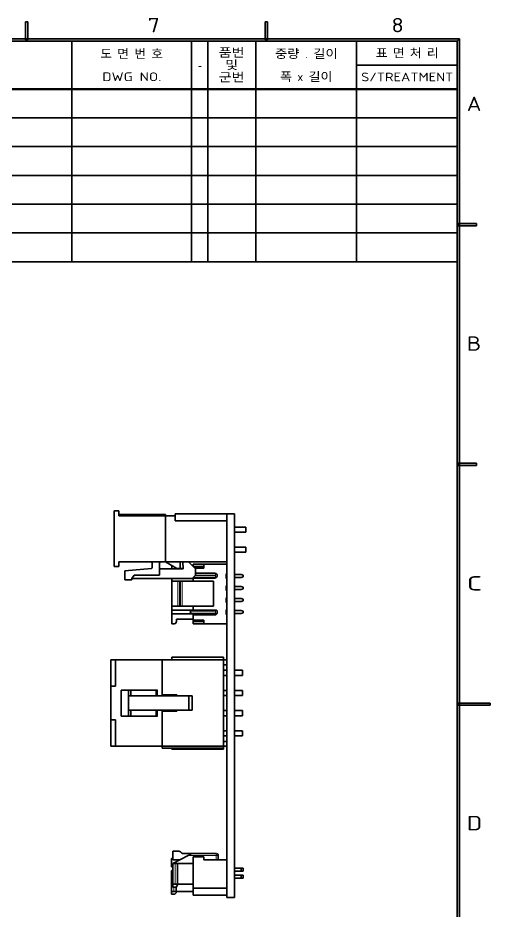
# Model space of a CAD drawing. Extents: x 23 to 417, y 3 to 294.
# Drawn here: x 318.2 to 416.6, y 105.3 to 291.6 of the extents above; entities that cross this region are included whole.
import ezdxf
from ezdxf.enums import TextEntityAlignment as Align

# ---------------------------------------------------------------- set-up
doc = ezdxf.new("R2010")
doc.units = 0
doc.linetypes.add('DASHDOT', pattern=[18.5, 12, -3, 0.5, -3])
doc.layers.get('0').update_dxf_attribs({"lineweight": 13})
doc.layers.add('3', color=7, linetype='Continuous', lineweight=13)
doc.layers.add('5', color=7, linetype='Continuous', lineweight=13)
doc.styles.get("Standard").update_dxf_attribs({"font": 'isocp.shx'})

# ---------------------------------------------------------------- blocks, each defined once
blk = doc.blocks.new('BLOCK7')
at = {"layer": '5', "color": 7, "lineweight": 13}
for s, p, p2 in [('품번', (360.04, 283.48), (365.44, 283.48)), ('및', (361.39, 280.89), (364.09, 280.89)), ('군번', (360.04, 278.31), (365.44, 278.31))]:
    blk.add_text(s, height=1.8, dxfattribs=at).set_placement(p, p2, align=Align.FIT)
blk = doc.blocks.new('BLOCK88')
at = {"color": 7, "linetype": 'DASHDOT', "lineweight": 13, "ltscale": 0.026}
for p, q in [((24.81, 67.49), (24.81, 66.45)), ((25.33, 66.97), (24.29, 66.97))]:
    blk.add_line(p, q, dxfattribs=at)
blk = doc.blocks.new('BLOCK89')
at = {"color": 7, "linetype": 'DASHDOT', "lineweight": 13, "ltscale": 0.026}
for p, q in [((24.81, 59.89), (24.81, 58.85)), ((25.33, 59.37), (24.29, 59.37))]:
    blk.add_line(p, q, dxfattribs=at)
blk = doc.blocks.new('BLOCK90')
at = {"color": 7, "lineweight": 35, "ltscale": 0.29}
blk.add_line((3.7, 80.45), (3.7, 68.85), dxfattribs=at)
blk.add_line((3.7, 80.45), (3.7, 68.85), dxfattribs=at)
at = {"color": 7, "lineweight": 35, "ltscale": 0.025}
for p, q in [((3.7, 80.45), (4.7, 80.45)), ((3.7, 80.45), (4.7, 80.45)), ((4.7, 80.45), (4.7, 79.45)), ((4.7, 80.45), (4.7, 79.45)), ((4.7, 68.85), (4.7, 69.85)), ((4.7, 68.85), (4.7, 69.85)), ((4.7, 68.85), (3.7, 68.85)), ((4.7, 68.85), (3.7, 68.85)), ((27.05, 67.35), (27.05, 66.35)), ((27.05, 66.35), (27.05, 67.35)), ((27.05, 64.85), (27.05, 63.85)), ((27.05, 63.85), (27.05, 64.85)), ((27.05, 62.35), (27.05, 61.35)), ((27.05, 61.35), (27.05, 62.35)), ((27.05, 59.85), (27.05, 58.85)), ((27.05, 58.85), (27.05, 59.85)), ((4, 49.38), (3, 49.38)), ((4, 49.38), (3, 49.38)), ((27.2, 48.38), (27.2, 49.38)), ((27.2, 48.38), (27.2, 49.38)), ((3, 43.88), (4, 43.88)), ((4, 43.88), (3, 43.88)), ((3, 36.88), (4, 36.88)), ((4, 36.88), (3, 36.88)), ((27.2, 32.38), (27.2, 31.38)), ((27.2, 31.38), (27.2, 32.38)), ((3, 31.38), (4, 31.38)), ((4, 31.38), (3, 31.38))]:
    blk.add_line(p, q, dxfattribs=at)
at = {"color": 7, "lineweight": 35, "ltscale": 0.2425}
for p, q in [((14.4, 79.7), (4.7, 79.7)), ((14.4, 79.7), (4.7, 79.7)), ((14.4, 79.7), (4.7, 79.7)), ((14.4, 79.7), (4.7, 79.7)), ((14.4, 79.7), (4.7, 79.7)), ((14.4, 79.7), (4.7, 79.7)), ((14.4, 79.7), (4.7, 79.7)), ((14.4, 79.7), (4.7, 79.7)), ((14.4, 79.7), (4.7, 79.7)), ((14.4, 79.7), (4.7, 79.7)), ((14.4, 79.7), (4.7, 79.7)), ((14.4, 79.7), (4.7, 79.7)), ((4.7, 79.45), (14.4, 79.45)), ((4.7, 79.45), (14.4, 79.45)), ((14.4, 69.85), (4.7, 69.85)), ((14.4, 69.85), (4.7, 69.85)), ((13.7, 49.38), (4, 49.38)), ((13.7, 49.38), (4, 49.38)), ((4, 31.38), (13.7, 31.38)), ((13.7, 31.38), (4, 31.38))]:
    blk.add_line(p, q, dxfattribs=at)
at = {"color": 7, "lineweight": 35, "ltscale": 0.00625}
for p, q in [((14.4, 79.7), (14.4, 79.45)), ((14.4, 79.45), (14.4, 79.7))]:
    blk.add_line(p, q, dxfattribs=at)
at = {"color": 7, "lineweight": 35, "ltscale": 0.24}
for p, q in [((14.4, 69.85), (14.4, 79.45)), ((14.4, 79.45), (14.4, 69.85)), ((14.4, 79.45), (14.4, 69.85)), ((14.4, 79.45), (14.4, 69.85))]:
    blk.add_line(p, q, dxfattribs=at)
at = {"color": 7, "lineweight": 35, "ltscale": 0.05}
for p, q in [((14.4, 79.45), (16.4, 79.45)), ((16.4, 79.45), (14.4, 79.45))]:
    blk.add_line(p, q, dxfattribs=at)
at = {"color": 7, "lineweight": 35, "ltscale": 0.0375}
for p, q in [((16.4, 79.85), (16.4, 78.35)), ((16.4, 79.85), (16.4, 78.35)), ((27.2, 79.85), (27.2, 78.35)), ((27.2, 79.85), (27.2, 78.35)), ((7.4, 66.05), (5.9, 66.05)), ((7.4, 66.05), (5.9, 66.05)), ((27.2, 64.85), (27.2, 66.35)), ((27.2, 66.35), (27.2, 64.85)), ((27.2, 62.35), (27.2, 63.85)), ((27.2, 63.85), (27.2, 62.35)), ((27.2, 59.85), (27.2, 61.35)), ((27.2, 61.35), (27.2, 59.85)), ((6.7, 43.08), (5.2, 43.08)), ((6.7, 43.08), (5.2, 43.08)), ((6.7, 37.68), (5.2, 37.68)), ((6.7, 37.68), (5.2, 37.68))]:
    blk.add_line(p, q, dxfattribs=at)
at = {"color": 7, "lineweight": 35, "ltscale": 0.27}
for p, q in [((27.2, 79.85), (16.4, 79.85)), ((16.4, 79.85), (27.2, 79.85)), ((16.4, 78.35), (27.2, 78.35)), ((16.4, 78.35), (27.2, 78.35)), ((15.7, 49.98), (26.5, 49.98)), ((15.7, 49.98), (26.5, 49.98)), ((26.5, 30.78), (15.7, 30.78)), ((15.7, 30.78), (26.5, 30.78))]:
    blk.add_line(p, q, dxfattribs=at)
at = {"color": 7, "lineweight": 35, "ltscale": 0.04}
for p, q in [((28.8, 79.85), (27.2, 79.85)), ((28.8, -0.15), (27.2, -0.15))]:
    blk.add_line(p, q, dxfattribs=at)
at = {"color": 7, "lineweight": 35}
for p, q in [((27.2, -0.15), (27.2, 79.85)), ((28.8, -0.15), (28.8, 79.85))]:
    blk.add_line(p, q, dxfattribs=at)
at = {"color": 7, "lineweight": 35, "ltscale": 0.06}
for p, q in [((28.8, 77.09), (31.2, 77.09)), ((28.8, 77.09), (31.2, 77.09)), ((31.2, 76.02), (28.8, 76.02)), ((31.2, 76.02), (28.8, 76.02)), ((28.8, 72.89), (31.2, 72.89)), ((28.8, 72.89), (31.2, 72.89)), ((28.8, 71.82), (31.2, 71.82)), ((31.2, 71.82), (28.8, 71.82))]:
    blk.add_line(p, q, dxfattribs=at)
at = {"color": 7, "lineweight": 35, "ltscale": 0.02675}
for p, q in [((31.2, 77.09), (31.2, 76.02)), ((31.2, 77.09), (31.2, 76.02)), ((31.2, 72.89), (31.2, 71.82)), ((31.2, 72.89), (31.2, 71.82)), ((30.5, 47.22), (30.5, 46.15)), ((30.5, 47.22), (30.5, 46.15)), ((30.5, 43.02), (30.5, 41.95)), ((30.5, 43.02), (30.5, 41.95)), ((30.5, 38.82), (30.5, 37.75)), ((30.5, 38.82), (30.5, 37.75)), ((30.5, 34.62), (30.5, 33.55)), ((30.5, 34.62), (30.5, 33.55))]:
    blk.add_line(p, q, dxfattribs=at)
at = {"color": 7, "lineweight": 35, "ltscale": 0.0225}
blk.add_line((11.65, 68.65), (11.65, 69.55), dxfattribs=at)
blk.add_line((11.65, 68.65), (11.65, 69.55), dxfattribs=at)
at = {"color": 7, "lineweight": 35, "ltscale": 0.0625}
blk.add_line((13.15, 69.55), (13.15, 67.05), dxfattribs=at)
blk.add_line((13.15, 69.55), (13.15, 67.05), dxfattribs=at)
at = {"color": 7, "lineweight": 35, "ltscale": 0.32}
for p, q in [((27.2, 69.85), (14.4, 69.85)), ((14.4, 69.85), (27.2, 69.85)), ((26.5, 49.38), (13.7, 49.38)), ((13.7, 49.38), (26.5, 49.38)), ((26.5, 31.38), (13.7, 31.38)), ((13.7, 31.38), (26.5, 31.38)), ((13.7, 30.98), (26.5, 30.98)), ((13.7, 30.98), (26.5, 30.98))]:
    blk.add_line(p, q, dxfattribs=at)
at = {"color": 7, "lineweight": 35, "ltscale": 0.068385}
blk.add_line((14.4, 69.85), (16.75, 68.45), dxfattribs=at)
blk.add_line((14.4, 69.85), (16.75, 68.45), dxfattribs=at)
at = {"color": 7, "lineweight": 35, "ltscale": 0.017963}
for p, q in [((15.71, 69.07), (15.71, 68.35)), ((15.71, 68.35), (15.71, 69.07))]:
    blk.add_line(p, q, dxfattribs=at)
at = {"color": 7, "lineweight": 35, "ltscale": 0.035}
for p, q in [((17.45, 68.45), (17.45, 69.85)), ((17.45, 68.45), (17.45, 69.85)), ((30.2, 5.98), (28.8, 5.98)), ((30.2, 5.98), (28.8, 5.98)), ((28.8, 5.34), (30.2, 5.34)), ((30.2, 5.34), (28.8, 5.34))]:
    blk.add_line(p, q, dxfattribs=at)
at = {"color": 7, "lineweight": 35, "ltscale": 0.037643}
blk.add_line((18.13, 68.35), (18, 69.85), dxfattribs=at)
blk.add_line((18.13, 68.35), (18, 69.85), dxfattribs=at)
at = {"color": 7, "lineweight": 35, "ltscale": 0.053033}
blk.add_line((19.2, 69.85), (20.7, 68.35), dxfattribs=at)
blk.add_line((19.2, 69.85), (20.7, 68.35), dxfattribs=at)
at = {"color": 7, "lineweight": 35, "ltscale": 0.055}
for p, q in [((22.4, 69.33), (20.2, 69.33)), ((22.4, 69.33), (20.2, 69.33)), ((22.4, 57.67), (20.2, 57.67)), ((22.4, 57.67), (20.2, 57.67)), ((22.4, 57.37), (20.2, 57.37)), ((22.4, 57.37), (20.2, 57.37)), ((20.2, 56.87), (22.4, 56.87)), ((22.4, 56.87), (20.2, 56.87)), ((20.2, 8.3), (22.4, 8.3)), ((22.4, 8.3), (20.2, 8.3))]:
    blk.add_line(p, q, dxfattribs=at)
at = {"color": 7, "lineweight": 35, "ltscale": 0.012}
for p, q in [((20.2, 69.33), (20.2, 68.85)), ((20.2, 68.85), (20.2, 69.33))]:
    blk.add_line(p, q, dxfattribs=at)
at = {"color": 7, "lineweight": 35, "ltscale": 0.12}
for p, q in [((22.4, 69.33), (27.2, 69.33)), ((22.4, 69.33), (27.2, 69.33)), ((27.2, 56.87), (22.4, 56.87)), ((27.2, 56.87), (22.4, 56.87)), ((27.2, 7.7), (22.4, 7.7)), ((27.2, 7.7), (22.4, 7.7))]:
    blk.add_line(p, q, dxfattribs=at)
at = {"color": 7, "lineweight": 35, "ltscale": 0.0125}
for p, q in [((22.4, 68.83), (22.4, 69.33)), ((22.4, 68.83), (22.4, 69.33)), ((16.21, 56.92), (15.71, 56.92)), ((16.21, 56.92), (15.71, 56.92)), ((20.2, 57.37), (20.2, 56.87)), ((20.2, 56.87), (20.2, 57.37)), ((22.4, 56.87), (22.4, 57.37)), ((22.4, 56.87), (22.4, 57.37)), ((7.2, 43.08), (6.7, 43.08)), ((7.2, 43.08), (6.7, 43.08)), ((7.2, 37.68), (6.7, 37.68)), ((7.2, 37.68), (6.7, 37.68)), ((16.41, 6.9), (15.91, 6.9)), ((16.41, 6.9), (15.91, 6.9)), ((16.41, 6.9), (16.91, 6.9)), ((16.41, 6.9), (16.91, 6.9)), ((15.91, 2.6), (16.41, 2.6)), ((16.41, 2.6), (15.91, 2.6)), ((15.91, 2), (16.41, 2)), ((15.91, 2), (16.41, 2)), ((16.91, 2.6), (16.41, 2.6)), ((16.41, 2.6), (16.91, 2.6)), ((15.66, 1.1), (16.16, 1.1)), ((16.16, 1.1), (15.66, 1.1)), ((15.66, 0.5), (16.16, 0.5)), ((15.66, 0.5), (16.16, 0.5)), ((16.66, 1.1), (16.16, 1.1)), ((16.16, 1.1), (16.66, 1.1))]:
    blk.add_line(p, q, dxfattribs=at)
at = {"color": 7, "lineweight": 35, "ltscale": 0.0175}
for p, q in [((27.2, 70.55), (27.2, 69.85)), ((27.2, 70.55), (27.2, 69.85)), ((16.75, 68.45), (17.45, 68.45)), ((16.75, 68.45), (17.45, 68.45)), ((27.2, 49.38), (26.5, 49.38)), ((26.5, 49.38), (27.2, 49.38)), ((27.2, 48.38), (26.5, 48.38)), ((27.2, 48.38), (26.5, 48.38)), ((16.05, 42.08), (16.75, 42.08)), ((16.05, 42.08), (16.75, 42.08)), ((20, 41.88), (19.3, 41.88)), ((20, 41.88), (19.3, 41.88)), ((16.05, 38.68), (16.75, 38.68)), ((16.05, 38.68), (16.75, 38.68)), ((19.3, 38.88), (20, 38.88)), ((20, 38.88), (19.3, 38.88)), ((27.2, 32.38), (26.5, 32.38)), ((26.5, 32.38), (27.2, 32.38)), ((26.5, 31.38), (27.2, 31.38)), ((26.5, 31.38), (27.2, 31.38))]:
    blk.add_line(p, q, dxfattribs=at)
at = {"color": 7, "lineweight": 35, "ltscale": 0.0495}
for p, q in [((27.2, 67.35), (27.2, 69.33)), ((27.2, 69.33), (27.2, 67.35)), ((27.2, 56.87), (27.2, 58.85)), ((27.2, 58.85), (27.2, 56.87))]:
    blk.add_line(p, q, dxfattribs=at)
at = {"color": 7, "lineweight": 35, "ltscale": 0.139717}
blk.add_line((5.9, 67.97), (11.47, 68.45), dxfattribs=at)
blk.add_line((5.9, 67.97), (11.47, 68.45), dxfattribs=at)
at = {"color": 7, "lineweight": 35, "ltscale": 0.047842}
blk.add_line((5.9, 66.05), (5.9, 67.97), dxfattribs=at)
blk.add_line((5.9, 66.05), (5.9, 67.97), dxfattribs=at)
at = {"color": 7, "lineweight": 35, "ltscale": 0.124531}
blk.add_line((13.15, 68.35), (18.13, 68.35), dxfattribs=at)
blk.add_line((13.15, 68.35), (18.13, 68.35), dxfattribs=at)
at = {"color": 7, "lineweight": 35, "ltscale": 0.016767}
blk.add_line((17.45, 68.47), (18.12, 68.47), dxfattribs=at)
blk.add_line((17.45, 68.47), (18.12, 68.47), dxfattribs=at)
at = {"color": 7, "lineweight": 35, "ltscale": 0.0545}
for p, q in [((20.22, 68.83), (22.4, 68.83)), ((22.4, 68.83), (20.22, 68.83))]:
    blk.add_line(p, q, dxfattribs=at)
at = {"color": 7, "lineweight": 35, "ltscale": 0.047}
for p, q in [((20.52, 68.53), (22.4, 68.53)), ((22.4, 68.53), (20.52, 68.53))]:
    blk.add_line(p, q, dxfattribs=at)
at = {"color": 7, "lineweight": 35, "ltscale": 0.0325}
blk.add_line((20.7, 68.35), (20.7, 67.05), dxfattribs=at)
blk.add_line((20.7, 68.35), (20.7, 67.05), dxfattribs=at)
at = {"color": 7, "lineweight": 35, "ltscale": 0.099998}
blk.add_line((24.7, 67.45), (20.7, 67.45), dxfattribs=at)
blk.add_line((24.7, 67.45), (20.7, 67.45), dxfattribs=at)
at = {"color": 7, "lineweight": 35, "ltscale": 0.102795}
blk.add_line((20.7, 67.37), (24.81, 67.37), dxfattribs=at)
blk.add_line((20.7, 67.37), (24.81, 67.37), dxfattribs=at)
at = {"color": 7, "lineweight": 35, "ltscale": 0.0075}
for p, q in [((22.4, 68.53), (22.4, 68.83)), ((22.4, 68.53), (22.4, 68.83)), ((7.4, 66.35), (7.4, 66.05)), ((7.4, 66.35), (7.4, 66.05)), ((20.2, 57.67), (20.2, 57.37)), ((20.2, 57.37), (20.2, 57.67)), ((22.4, 57.67), (22.4, 57.37)), ((22.4, 57.37), (22.4, 57.67)), ((12.75, 43.08), (12.45, 43.08)), ((12.75, 43.08), (12.45, 43.08)), ((12.75, 41.88), (12.45, 41.88)), ((12.45, 41.88), (12.75, 41.88)), ((12.75, 37.68), (12.45, 37.68)), ((12.75, 37.68), (12.45, 37.68))]:
    blk.add_line(p, q, dxfattribs=at)
at = {"color": 7, "lineweight": 13, "ltscale": 0.009875}
for p, q in [((24.81, 66.98), (24.81, 67.37)), ((24.81, 66.98), (24.81, 67.37)), ((24.81, 66.97), (24.81, 66.57)), ((24.81, 66.97), (24.81, 66.57)), ((24.81, 59.38), (24.81, 59.77)), ((24.81, 59.38), (24.81, 59.77)), ((24.81, 59.37), (24.81, 58.97)), ((24.81, 59.37), (24.81, 58.97)), ((25.01, 9), (25.01, 8.61)), ((25.01, 9), (25.01, 8.61))]:
    blk.add_line(p, q, dxfattribs=at)
at = {"color": 7, "lineweight": 35, "ltscale": 0.00375}
for p, q in [((27.2, 67.35), (27.05, 67.35)), ((27.05, 67.35), (27.2, 67.35)), ((27.2, 66.35), (27.05, 66.35)), ((27.05, 66.35), (27.2, 66.35)), ((27.2, 64.85), (27.05, 64.85)), ((27.05, 64.85), (27.2, 64.85)), ((27.05, 63.85), (27.2, 63.85)), ((27.05, 63.85), (27.2, 63.85)), ((27.2, 62.35), (27.05, 62.35)), ((27.05, 62.35), (27.2, 62.35)), ((27.05, 61.35), (27.2, 61.35)), ((27.05, 61.35), (27.2, 61.35)), ((27.2, 59.85), (27.05, 59.85)), ((27.05, 59.85), (27.2, 59.85)), ((27.2, 58.85), (27.05, 58.85)), ((27.05, 58.85), (27.2, 58.85))]:
    blk.add_line(p, q, dxfattribs=at)
at = {"color": 7, "lineweight": 35, "ltscale": 0.003752}
for p, q in [((27.05, 67.17), (27.2, 67.17)), ((27.05, 67.17), (27.2, 67.17)), ((27.2, 66.53), (27.05, 66.53)), ((27.2, 66.53), (27.05, 66.53)), ((27.05, 64.67), (27.2, 64.67)), ((27.05, 64.67), (27.2, 64.67)), ((27.2, 64.03), (27.05, 64.03)), ((27.2, 64.03), (27.05, 64.03)), ((27.05, 62.17), (27.2, 62.17)), ((27.05, 62.17), (27.2, 62.17)), ((27.2, 61.53), (27.05, 61.53)), ((27.2, 61.53), (27.05, 61.53)), ((27.05, 59.67), (27.2, 59.67)), ((27.05, 59.67), (27.2, 59.67)), ((27.2, 59.03), (27.05, 59.03)), ((27.2, 59.03), (27.05, 59.03))]:
    blk.add_line(p, q, dxfattribs=at)
at = {"color": 7, "lineweight": 35, "ltscale": 0.034998}
for p, q in [((28.8, 67.17), (30.2, 67.17)), ((28.8, 67.17), (30.2, 67.17)), ((30.2, 66.53), (28.8, 66.53)), ((30.2, 66.53), (28.8, 66.53)), ((28.8, 64.67), (30.2, 64.67)), ((28.8, 64.67), (30.2, 64.67)), ((30.2, 64.03), (28.8, 64.03)), ((30.2, 64.03), (28.8, 64.03)), ((28.8, 62.17), (30.2, 62.17)), ((28.8, 62.17), (30.2, 62.17)), ((30.2, 61.53), (28.8, 61.53)), ((30.2, 61.53), (28.8, 61.53)), ((28.8, 59.67), (30.2, 59.67)), ((28.8, 59.67), (30.2, 59.67)), ((30.2, 59.03), (28.8, 59.03)), ((30.2, 59.03), (28.8, 59.03)), ((30.2, 4.48), (28.8, 4.48)), ((30.2, 4.48), (28.8, 4.48)), ((28.8, 3.84), (30.2, 3.84)), ((30.2, 3.84), (28.8, 3.84))]:
    blk.add_line(p, q, dxfattribs=at)
at = {"color": 7, "lineweight": 35, "ltscale": 0.01068}
for p, q in [((30.2, 67.17), (30.6, 67.02)), ((30.2, 67.17), (30.6, 67.02)), ((30.6, 66.68), (30.2, 66.53)), ((30.6, 66.68), (30.2, 66.53)), ((30.2, 64.67), (30.6, 64.52)), ((30.2, 64.67), (30.6, 64.52)), ((30.6, 64.18), (30.2, 64.03)), ((30.6, 64.18), (30.2, 64.03)), ((30.2, 62.17), (30.6, 62.02)), ((30.2, 62.17), (30.6, 62.02)), ((30.6, 61.68), (30.2, 61.53)), ((30.6, 61.68), (30.2, 61.53)), ((30.2, 59.67), (30.6, 59.52)), ((30.2, 59.67), (30.6, 59.52)), ((30.6, 59.18), (30.2, 59.03)), ((30.6, 59.18), (30.2, 59.03))]:
    blk.add_line(p, q, dxfattribs=at)
at = {"color": 7, "lineweight": 35, "ltscale": 0.021506}
blk.add_line((7.9, 67.05), (7.4, 66.35), dxfattribs=at)
blk.add_line((7.9, 67.05), (7.4, 66.35), dxfattribs=at)
at = {"color": 7, "lineweight": 35, "ltscale": 0.315}
for p, q in [((20, 66.35), (7.4, 66.35)), ((20, 66.35), (7.4, 66.35)), ((19.3, 41.88), (6.7, 41.88)), ((19.3, 41.88), (6.7, 41.88)), ((6.7, 38.88), (19.3, 38.88)), ((19.3, 38.88), (6.7, 38.88))]:
    blk.add_line(p, q, dxfattribs=at)
at = {"color": 7, "lineweight": 35, "ltscale": 0.13125}
for p, q in [((13.15, 67.05), (7.9, 67.05)), ((13.15, 67.05), (7.9, 67.05)), ((12.45, 43.08), (7.2, 43.08)), ((12.45, 43.08), (7.2, 43.08)), ((12.45, 37.68), (7.2, 37.68)), ((12.45, 37.68), (7.2, 37.68))]:
    blk.add_line(p, q, dxfattribs=at)
at = {"color": 7, "lineweight": 35, "ltscale": 0.014485}
for p, q in [((15.71, 66.35), (15.71, 65.77)), ((15.71, 65.77), (15.71, 66.35))]:
    blk.add_line(p, q, dxfattribs=at)
at = {"color": 7, "lineweight": 35, "ltscale": 0.032322}
for p, q in [((17, 65.77), (15.71, 65.77)), ((17, 65.77), (15.71, 65.77)), ((15.71, 60.57), (17, 60.57)), ((17, 60.57), (15.71, 60.57)), ((15.91, 9.5), (17.21, 9.5)), ((17.21, 9.5), (15.91, 9.5))]:
    blk.add_line(p, q, dxfattribs=at)
at = {"color": 7, "lineweight": 35, "ltscale": 0.13}
for p, q in [((15.71, 65.77), (15.71, 60.57)), ((15.71, 65.77), (15.71, 60.57)), ((24.41, 65.77), (24.41, 60.57)), ((24.41, 65.77), (24.41, 60.57))]:
    blk.add_line(p, q, dxfattribs=at)
at = {"color": 7, "lineweight": 35, "ltscale": 0.008839}
for p, q in [((17, 65.77), (17.36, 65.77)), ((17, 65.77), (17.36, 65.77)), ((17.92, 65.77), (17.57, 65.77)), ((17.92, 65.77), (17.57, 65.77)), ((17.36, 60.57), (17, 60.57)), ((17, 60.57), (17.36, 60.57)), ((17.57, 60.57), (17.92, 60.57)), ((17.92, 60.57), (17.57, 60.57))]:
    blk.add_line(p, q, dxfattribs=at)
at = {"color": 7, "lineweight": 13, "ltscale": 0.13}
for p, q in [((17, 65.77), (17, 60.57)), ((17, 65.77), (17, 60.57)), ((17.36, 65.77), (17.36, 60.57)), ((17.36, 65.77), (17.36, 60.57)), ((17.57, 65.77), (17.57, 60.57)), ((17.57, 65.77), (17.57, 60.57)), ((17.92, 65.77), (17.92, 60.57)), ((17.92, 65.77), (17.92, 60.57))]:
    blk.add_line(p, q, dxfattribs=at)
at = {"color": 7, "lineweight": 35, "ltscale": 0.005178}
for p, q in [((17.57, 65.77), (17.36, 65.77)), ((17.57, 65.77), (17.36, 65.77)), ((17.36, 60.57), (17.57, 60.57)), ((17.57, 60.57), (17.36, 60.57))]:
    blk.add_line(p, q, dxfattribs=at)
at = {"color": 7, "lineweight": 35, "ltscale": 0.162322}
for p, q in [((24.41, 65.77), (17.92, 65.77)), ((24.41, 65.77), (17.92, 65.77)), ((17.92, 60.57), (24.41, 60.57)), ((24.41, 60.57), (17.92, 60.57))]:
    blk.add_line(p, q, dxfattribs=at)
at = {"color": 7, "lineweight": 35, "ltscale": 0.024749}
blk.add_line((20.7, 67.05), (20, 66.35), dxfattribs=at)
blk.add_line((20.7, 67.05), (20, 66.35), dxfattribs=at)
at = {"color": 7, "lineweight": 35, "ltscale": 0.1125}
for p, q in [((20.2, 66.45), (24.7, 66.45)), ((24.7, 66.45), (20.2, 66.45)), ((20.2, 58.75), (24.7, 58.75)), ((24.7, 58.75), (20.2, 58.75))]:
    blk.add_line(p, q, dxfattribs=at)
at = {"color": 7, "lineweight": 35, "ltscale": 0.016987}
blk.add_line((20.2, 65.77), (20.2, 66.45), dxfattribs=at)
blk.add_line((20.2, 65.77), (20.2, 66.45), dxfattribs=at)
at = {"color": 7, "lineweight": 35, "ltscale": 0.11478}
blk.add_line((24.81, 66.57), (20.22, 66.57), dxfattribs=at)
blk.add_line((24.81, 66.57), (20.22, 66.57), dxfattribs=at)
at = {"color": 7, "lineweight": 13, "ltscale": 0.104699}
blk.add_line((20.62, 66.98), (24.81, 66.98), dxfattribs=at)
blk.add_line((20.62, 66.98), (24.81, 66.98), dxfattribs=at)
at = {"color": 7, "lineweight": 13, "ltscale": 0.104905}
blk.add_line((24.81, 66.97), (20.62, 66.97), dxfattribs=at)
blk.add_line((24.81, 66.97), (20.62, 66.97), dxfattribs=at)
at = {"color": 7, "lineweight": 35, "ltscale": 0.0085}
for p, q in [((30.6, 67.02), (30.6, 66.68)), ((30.6, 67.02), (30.6, 66.68)), ((30.6, 64.52), (30.6, 64.18)), ((30.6, 64.52), (30.6, 64.18)), ((30.6, 62.02), (30.6, 61.68)), ((30.6, 62.02), (30.6, 61.68)), ((30.6, 59.52), (30.6, 59.18)), ((30.6, 59.52), (30.6, 59.18))]:
    blk.add_line(p, q, dxfattribs=at)
at = {"color": 7, "lineweight": 35, "ltscale": 0.02}
for p, q in [((15.71, 60.57), (15.71, 59.77)), ((15.71, 59.77), (15.71, 60.57)), ((15.71, 59.77), (15.71, 58.97)), ((15.71, 58.97), (15.71, 59.77)), ((20.2, 59.77), (20.2, 60.57)), ((20.2, 59.77), (20.2, 60.57))]:
    blk.add_line(p, q, dxfattribs=at)
at = {"color": 7, "lineweight": 35, "ltscale": 0.08119}
for p, q in [((15.71, 59.77), (18.96, 59.77)), ((18.96, 59.77), (15.71, 59.77)), ((18.96, 58.97), (15.71, 58.97)), ((15.71, 58.97), (18.96, 58.97))]:
    blk.add_line(p, q, dxfattribs=at)
at = {"color": 7, "lineweight": 35, "ltscale": 0.14631}
for p, q in [((18.96, 59.77), (24.81, 59.77)), ((18.96, 59.77), (24.81, 59.77)), ((24.81, 58.97), (18.96, 58.97)), ((24.81, 58.97), (18.96, 58.97))]:
    blk.add_line(p, q, dxfattribs=at)
at = {"color": 7, "lineweight": 35, "ltscale": 0.05125}
for p, q in [((15.71, 58.97), (15.71, 56.92)), ((15.71, 56.92), (15.71, 58.97))]:
    blk.add_line(p, q, dxfattribs=at)
at = {"color": 7, "lineweight": 35, "ltscale": 0.01125}
blk.add_line((16.71, 57.87), (16.71, 57.42), dxfattribs=at)
blk.add_line((16.71, 57.87), (16.71, 57.42), dxfattribs=at)
at = {"color": 7, "lineweight": 35, "ltscale": 0.087203}
blk.add_line((20.2, 57.87), (16.71, 57.87), dxfattribs=at)
blk.add_line((20.2, 57.87), (16.71, 57.87), dxfattribs=at)
at = {"color": 7, "lineweight": 35, "ltscale": 0.00025}
blk.add_line((19.71, 59.37), (19.71, 59.38), dxfattribs=at)
blk.add_line((19.71, 59.37), (19.71, 59.38), dxfattribs=at)
at = {"color": 7, "lineweight": 13, "ltscale": 0.1275}
for p, q in [((19.71, 59.38), (24.81, 59.38)), ((19.71, 59.38), (24.81, 59.38)), ((24.81, 59.37), (19.71, 59.37)), ((24.81, 59.37), (19.71, 59.37))]:
    blk.add_line(p, q, dxfattribs=at)
at = {"color": 7, "lineweight": 35, "ltscale": 0.027}
blk.add_line((20.2, 57.67), (20.2, 58.75), dxfattribs=at)
blk.add_line((20.2, 57.67), (20.2, 58.75), dxfattribs=at)
at = {"color": 7, "lineweight": 35, "ltscale": 0.1375}
for p, q in [((3, 49.38), (3, 43.88)), ((3, 43.88), (3, 49.38)), ((4, 43.88), (4, 49.38)), ((4, 43.88), (4, 49.38)), ((3, 36.88), (3, 31.38)), ((3, 31.38), (3, 36.88)), ((4, 31.38), (4, 36.88)), ((4, 31.38), (4, 36.88))]:
    blk.add_line(p, q, dxfattribs=at)
at = {"color": 7, "lineweight": 35, "ltscale": 0.1875}
for p, q in [((13.7, 49.38), (13.7, 41.88)), ((13.7, 49.38), (13.7, 41.88)), ((13.7, 38.88), (13.7, 31.38)), ((13.7, 38.88), (13.7, 31.38))]:
    blk.add_line(p, q, dxfattribs=at)
at = {"color": 7, "lineweight": 35, "ltscale": 0.1825}
for p, q in [((13.7, 42.08), (13.7, 49.38)), ((13.7, 42.08), (13.7, 49.38)), ((13.7, 31.38), (13.7, 38.68)), ((13.7, 31.38), (13.7, 38.68))]:
    blk.add_line(p, q, dxfattribs=at)
at = {"color": 7, "lineweight": 35, "ltscale": 0.015}
for p, q in [((15.7, 49.98), (15.7, 49.38)), ((15.7, 49.98), (15.7, 49.38)), ((26.5, 49.98), (26.5, 49.38)), ((26.5, 49.98), (26.5, 49.38)), ((22.4, 7.7), (22.4, 8.3)), ((22.4, 7.7), (22.4, 8.3)), ((15.91, 2.6), (15.91, 2)), ((15.91, 2.6), (15.91, 2)), ((15.66, 1.1), (15.66, 0.5)), ((15.66, 1.1), (15.66, 0.5))]:
    blk.add_line(p, q, dxfattribs=at)
at = {"color": 7, "lineweight": 35, "ltscale": 0.45}
blk.add_line((26.5, 49.38), (26.5, 31.38), dxfattribs=at)
blk.add_line((26.5, 49.38), (26.5, 31.38), dxfattribs=at)
at = {"color": 7, "lineweight": 35, "ltscale": 0.017502}
for p, q in [((26.5, 47.22), (27.2, 47.22)), ((27.2, 47.22), (26.5, 47.22)), ((26.5, 46.15), (27.2, 46.15)), ((27.2, 46.15), (26.5, 46.15)), ((26.5, 43.02), (27.2, 43.02)), ((27.2, 43.02), (26.5, 43.02)), ((26.5, 41.95), (27.2, 41.95)), ((27.2, 41.95), (26.5, 41.95)), ((26.5, 38.82), (27.2, 38.82)), ((27.2, 38.82), (26.5, 38.82)), ((26.5, 37.75), (27.2, 37.75)), ((27.2, 37.75), (26.5, 37.75)), ((26.5, 34.62), (27.2, 34.62)), ((27.2, 34.62), (26.5, 34.62)), ((26.5, 33.55), (27.2, 33.55)), ((27.2, 33.55), (26.5, 33.55))]:
    blk.add_line(p, q, dxfattribs=at)
at = {"color": 7, "lineweight": 35, "ltscale": 0.042498}
for p, q in [((28.8, 47.22), (30.5, 47.22)), ((30.5, 47.22), (28.8, 47.22)), ((28.8, 46.15), (30.5, 46.15)), ((30.5, 46.15), (28.8, 46.15)), ((28.8, 43.02), (30.5, 43.02)), ((30.5, 43.02), (28.8, 43.02)), ((28.8, 41.95), (30.5, 41.95)), ((30.5, 41.95), (28.8, 41.95)), ((28.8, 38.82), (30.5, 38.82)), ((30.5, 38.82), (28.8, 38.82)), ((28.8, 37.75), (30.5, 37.75)), ((30.5, 37.75), (28.8, 37.75)), ((28.8, 34.62), (30.5, 34.62)), ((30.5, 34.62), (28.8, 34.62)), ((28.8, 33.55), (30.5, 33.55)), ((30.5, 33.55), (28.8, 33.55))]:
    blk.add_line(p, q, dxfattribs=at)
at = {"color": 7, "lineweight": 35, "ltscale": 0.175}
for p, q in [((3, 43.88), (3, 36.88)), ((3, 43.88), (3, 36.88)), ((20.2, 1.8), (27.2, 1.8)), ((27.2, 1.8), (20.2, 1.8)), ((20.2, 0.3), (27.2, 0.3)), ((27.2, 0.3), (20.2, 0.3))]:
    blk.add_line(p, q, dxfattribs=at)
at = {"color": 7, "lineweight": 35, "ltscale": 0.135}
for p, q in [((5.2, 43.08), (5.2, 37.68)), ((5.2, 43.08), (5.2, 37.68)), ((6.7, 43.08), (6.7, 37.68)), ((6.7, 43.08), (6.7, 37.68))]:
    blk.add_line(p, q, dxfattribs=at)
at = {"color": 7, "lineweight": 35, "ltscale": 0.03}
for p, q in [((7.2, 41.88), (7.2, 43.08)), ((7.2, 43.08), (7.2, 41.88)), ((12.45, 41.88), (12.45, 43.08)), ((12.45, 43.08), (12.45, 41.88)), ((7.2, 37.68), (7.2, 38.88)), ((7.2, 38.88), (7.2, 37.68)), ((12.45, 37.68), (12.45, 38.88)), ((12.45, 38.88), (12.45, 37.68))]:
    blk.add_line(p, q, dxfattribs=at)
at = {"color": 7, "lineweight": 13, "ltscale": 0.03}
for p, q in [((12.75, 41.88), (12.75, 43.08)), ((12.75, 43.08), (12.75, 41.88)), ((12.75, 37.68), (12.75, 38.88)), ((12.75, 38.88), (12.75, 37.68))]:
    blk.add_line(p, q, dxfattribs=at)
at = {"color": 7, "lineweight": 35, "ltscale": 0.005}
for p, q in [((13.7, 42.08), (13.7, 41.88)), ((13.7, 41.88), (13.7, 42.08)), ((16.05, 42.08), (16.05, 41.88)), ((16.05, 41.88), (16.05, 42.08)), ((16.75, 42.08), (16.75, 41.88)), ((16.75, 41.88), (16.75, 42.08)), ((13.7, 38.88), (13.7, 38.68)), ((13.7, 38.68), (13.7, 38.88)), ((16.05, 38.88), (16.05, 38.68)), ((16.05, 38.68), (16.05, 38.88)), ((16.75, 38.88), (16.75, 38.68)), ((16.75, 38.68), (16.75, 38.88)), ((15.7, 30.98), (15.7, 30.78)), ((15.7, 30.98), (15.7, 30.78)), ((26.5, 30.78), (26.5, 30.98)), ((26.5, 30.98), (26.5, 30.78))]:
    blk.add_line(p, q, dxfattribs=at)
at = {"color": 7, "lineweight": 35, "ltscale": 0.05875}
for p, q in [((13.7, 42.08), (16.05, 42.08)), ((13.7, 42.08), (16.05, 42.08)), ((13.7, 38.68), (16.05, 38.68)), ((13.7, 38.68), (16.05, 38.68))]:
    blk.add_line(p, q, dxfattribs=at)
at = {"color": 7, "lineweight": 35, "ltscale": 0.075}
for p, q in [((19.3, 41.88), (19.3, 38.88)), ((19.3, 41.88), (19.3, 38.88)), ((20, 41.88), (20, 38.88)), ((20, 41.88), (20, 38.88))]:
    blk.add_line(p, q, dxfattribs=at)
at = {"color": 7, "lineweight": 35, "ltscale": 0.01}
for p, q in [((13.7, 30.98), (13.7, 31.38)), ((13.7, 31.38), (13.7, 30.98)), ((26.5, 30.98), (26.5, 31.38)), ((26.5, 30.98), (26.5, 31.38)), ((30.6, 5.98), (30.2, 5.98)), ((30.6, 5.98), (30.2, 5.98)), ((30.2, 5.34), (30.6, 5.34)), ((30.6, 5.34), (30.2, 5.34)), ((30.6, 4.48), (30.2, 4.48)), ((30.6, 4.48), (30.2, 4.48)), ((30.2, 3.84), (30.6, 3.84)), ((30.6, 3.84), (30.2, 3.84))]:
    blk.add_line(p, q, dxfattribs=at)
at = {"color": 7, "lineweight": 35, "ltscale": 0.045}
for p, q in [((15.91, 7.7), (15.91, 9.5)), ((15.91, 9.5), (15.91, 7.7)), ((15.66, 6.2), (15.66, 8)), ((15.66, 8), (15.66, 6.2))]:
    blk.add_line(p, q, dxfattribs=at)
at = {"color": 7, "lineweight": 35, "ltscale": 0.007322}
for p, q in [((17.56, 9.36), (17.77, 9.15)), ((17.77, 9.15), (17.56, 9.36))]:
    blk.add_line(p, q, dxfattribs=at)
at = {"color": 7, "lineweight": 35, "ltscale": 0.006464}
for p, q in [((15.66, 8), (15.91, 8)), ((15.91, 8), (15.66, 8)), ((15.91, 6.2), (15.66, 6.2)), ((15.66, 6.2), (15.91, 6.2)), ((15.91, 5.4), (15.66, 5.4)), ((15.91, 5.4), (15.66, 5.4))]:
    blk.add_line(p, q, dxfattribs=at)
at = {"color": 7, "lineweight": 35, "ltscale": 0.091699}
for p, q in [((19.16, 8.61), (15.91, 6.9)), ((15.91, 6.9), (19.16, 8.61))]:
    blk.add_line(p, q, dxfattribs=at)
at = {"color": 7, "lineweight": 35, "ltscale": 0.038095}
for p, q in [((17.44, 7.7), (15.91, 7.7)), ((15.91, 7.7), (17.44, 7.7))]:
    blk.add_line(p, q, dxfattribs=at)
at = {"color": 7, "lineweight": 35, "ltscale": 0.044822}
for p, q in [((18.12, 9), (19.91, 9)), ((19.91, 9), (18.12, 9))]:
    blk.add_line(p, q, dxfattribs=at)
at = {"color": 7, "lineweight": 35, "ltscale": 0.021244}
blk.add_line((19.91, 9), (19.16, 8.61), dxfattribs=at)
blk.add_line((19.91, 9), (19.16, 8.61), dxfattribs=at)
at = {"color": 7, "lineweight": 13, "ltscale": 0.14631}
blk.add_line((25.01, 8.61), (19.16, 8.61), dxfattribs=at)
blk.add_line((25.01, 8.61), (19.16, 8.61), dxfattribs=at)
at = {"color": 7, "lineweight": 35, "ltscale": 0.1275}
blk.add_line((25.01, 9), (19.91, 9), dxfattribs=at)
blk.add_line((25.01, 9), (19.91, 9), dxfattribs=at)
at = {"color": 7, "lineweight": 35, "ltscale": 0.1625}
blk.add_line((20.2, 8.3), (20.2, 1.8), dxfattribs=at)
blk.add_line((20.2, 8.3), (20.2, 1.8), dxfattribs=at)
at = {"color": 7, "lineweight": 13, "ltscale": 0.022625}
blk.add_line((25.01, 8.61), (25.01, 7.7), dxfattribs=at)
blk.add_line((25.01, 8.61), (25.01, 7.7), dxfattribs=at)
at = {"color": 7, "lineweight": 13, "ltscale": 0.01}
blk.add_line((25.01, 8.61), (25.41, 8.61), dxfattribs=at)
blk.add_line((25.01, 8.61), (25.41, 8.61), dxfattribs=at)
at = {"color": 7, "lineweight": 35, "ltscale": 0.022625}
blk.add_line((25.41, 7.7), (25.41, 8.61), dxfattribs=at)
blk.add_line((25.41, 7.7), (25.41, 8.61), dxfattribs=at)
at = {"color": 7, "lineweight": 35, "ltscale": 0.1475}
blk.add_line((27.2, 7.7), (27.2, 1.8), dxfattribs=at)
blk.add_line((27.2, 7.7), (27.2, 1.8), dxfattribs=at)
at = {"color": 7, "lineweight": 35, "ltscale": 0.1075}
for p, q in [((15.91, 6.9), (15.91, 2.6)), ((15.91, 6.9), (15.91, 2.6)), ((16.91, 6.9), (16.91, 2.6)), ((16.91, 6.9), (16.91, 2.6)), ((15.66, 5.4), (15.66, 1.1)), ((15.66, 5.4), (15.66, 1.1))]:
    blk.add_line(p, q, dxfattribs=at)
at = {"color": 7, "lineweight": 13, "ltscale": 0.1075}
blk.add_line((16.41, 6.9), (16.41, 2.6), dxfattribs=at)
blk.add_line((16.41, 6.9), (16.41, 2.6), dxfattribs=at)
at = {"color": 7, "lineweight": 35, "ltscale": 0.082153}
for p, q in [((20.2, 6.9), (16.91, 6.9)), ((20.2, 6.9), (16.91, 6.9)), ((16.91, 2.6), (20.2, 2.6)), ((20.2, 2.6), (16.91, 2.6))]:
    blk.add_line(p, q, dxfattribs=at)
at = {"color": 7, "lineweight": 35, "ltscale": 0.016}
for p, q in [((30.2, 5.34), (30.2, 5.98)), ((30.2, 5.98), (30.2, 5.34)), ((30.6, 5.98), (30.6, 5.34)), ((30.6, 5.98), (30.6, 5.34)), ((30.2, 3.84), (30.2, 4.48)), ((30.2, 4.48), (30.2, 3.84)), ((30.6, 4.48), (30.6, 3.84)), ((30.6, 4.48), (30.6, 3.84))]:
    blk.add_line(p, q, dxfattribs=at)
at = {"color": 7, "lineweight": 35, "ltscale": 0.007301}
for p, q in [((15.91, 5.54), (15.66, 5.4)), ((15.66, 5.4), (15.91, 5.54))]:
    blk.add_line(p, q, dxfattribs=at)
at = {"color": 7, "lineweight": 13, "ltscale": 0.022499}
blk.add_line((16.16, 2), (16.16, 1.1), dxfattribs=at)
blk.add_line((16.16, 2), (16.16, 1.1), dxfattribs=at)
at = {"color": 7, "lineweight": 35, "ltscale": 0.024053}
blk.add_line((16.66, 2.07), (16.66, 1.1), dxfattribs=at)
blk.add_line((16.66, 2.07), (16.66, 1.1), dxfattribs=at)
at = {"color": 7, "lineweight": 35, "ltscale": 0.0025}
for p, q in [((16.91, 2.5), (16.91, 2.6)), ((16.91, 2.5), (16.91, 2.6)), ((16.66, 1), (16.66, 1.1)), ((16.66, 1), (16.66, 1.1))]:
    blk.add_line(p, q, dxfattribs=at)
at = {"color": 7, "lineweight": 35, "ltscale": 0.088616}
for p, q in [((16.66, 1.1), (20.2, 1.1)), ((20.2, 1.1), (16.66, 1.1))]:
    blk.add_line(p, q, dxfattribs=at)
at = {"color": 7, "lineweight": 35, "ltscale": 0.037499}
for p, q in [((20.2, 1.8), (20.2, 0.3)), ((20.2, 1.8), (20.2, 0.3)), ((27.2, 1.8), (27.2, 0.3)), ((27.2, 1.8), (27.2, 0.3))]:
    blk.add_line(p, q, dxfattribs=at)
at = {"color": 7, "lineweight": 35}
for centre, radius, start, end in [((11.35, 69.55), 0.3, 360, 450), ((11.35, 69.55), 0.3, 360, 450), ((13.45, 69.55), 0.3, 90, 180), ((13.45, 69.55), 0.3, 90, 180), ((11.45, 68.65), 0.2, 275, 360), ((11.45, 68.65), 0.2, 275, 360), ((24.7, 66.95), 0.5, 35.5697, 90), ((24.7, 66.95), 0.5, 35.6134, 90), ((24.81, 66.97), 0.4, 270, 450), ((24.81, 66.97), 0.4, 270, 450), ((24.7, 66.95), 0.5, 270, 345.2333), ((24.7, 66.95), 0.5, 270, 345.2178), ((24.81, 59.37), 0.4, 270, 450), ((24.81, 59.37), 0.4, 270, 450), ((24.7, 59.25), 0.5, 270, 362.5135), ((24.7, 59.25), 0.5, 270, 362.5171), ((16.21, 57.42), 0.5, 270, 360), ((16.21, 57.42), 0.5, 270, 360), ((17.21, 9), 0.5, 45, 90), ((17.21, 9), 0.5, 45, 90), ((18.12, 9.5), 0.5, 225, 270), ((18.12, 9.5), 0.5, 225, 270), ((25.02, 8.61), 0.395, 360, 90), ((25.02, 8.61), 0.395, 360, 90), ((25.02, 8.61), 0.395, 360, 90), ((25.02, 8.61), 0.395, 360, 90), ((16.41, 2.5), 0.5, 270, 360), ((16.41, 2.5), 0.5, 270, 360), ((16.16, 1), 0.5, 270, 360), ((16.16, 1), 0.5, 270, 360)]:
    blk.add_arc(centre, radius, start, end, dxfattribs=at)
for centre, major_axis, start_param, end_param in [((18.96, 59.38), (-0.752, 0), 3.141593, 4.712389), ((18.96, 59.38), (-0.752, 0), 3.141593, 4.712389), ((18.96, 59.37), (0.752, 0), 4.712389, 6.283185), ((18.96, 59.37), (0.752, 0), 4.712389, 6.283185)]:
    blk.add_ellipse(centre, major_axis=major_axis, ratio=0.525, start_param=start_param, end_param=end_param, dxfattribs=at)

msp = doc.modelspace()

# ---------------------------------------------------------------- linework, layer by layer
at = {"color": 7, "lineweight": 35, "ltscale": 0.011875}
msp.add_line((319.762, 287), (320.238, 287), dxfattribs=at)
at = {"color": 7, "lineweight": 35}
for p, q in [((329.402, 240.762), (329.402, 286.762)), ((354.402, 240.762), (354.402, 286.762)), ((357.762, 240.762), (357.762, 286.762)), ((367.762, 240.762), (367.762, 286.762)), ((409.762, 276.762), (221.402, 276.762)), ((409.762, 270.762), (221.402, 270.762)), ((409.762, 264.762), (221.402, 264.762)), ((409.762, 258.762), (221.402, 258.762)), ((409.762, 252.762), (221.402, 252.762)), ((409.762, 246.762), (221.402, 246.762)), ((409.762, 240.762), (221.402, 240.762))]:
    msp.add_line(p, q, dxfattribs=at)
at = {"color": 7, "lineweight": 140}
msp.add_line((241.402, 276.762), (409.762, 276.762), dxfattribs=at)
at = {"layer": '3', "color": 7, "lineweight": 35, "ltscale": 0.095}
for p, q in [((319.762, 287), (319.762, 290.8)), ((320.238, 290.8), (320.238, 287)), ((369.762, 287), (369.762, 290.8)), ((370.238, 290.8), (370.238, 287)), ((410.006, 248.738), (413.806, 248.738)), ((413.806, 248.262), (410.006, 248.262)), ((410, 198.738), (413.8, 198.738)), ((413.8, 198.262), (410, 198.262))]:
    msp.add_line(p, q, dxfattribs=at)
at = {"layer": '3', "color": 7, "lineweight": 35, "ltscale": 0.011875}
for p, q in [((319.762, 290.8), (320.238, 290.8)), ((369.762, 290.8), (370.238, 290.8)), ((370.238, 287), (369.762, 287)), ((410.006, 248.262), (410.006, 248.738)), ((413.806, 248.738), (413.806, 248.262)), ((410, 198.262), (410, 198.738)), ((413.8, 198.738), (413.8, 198.262)), ((409.994, 148.262), (409.994, 148.738)), ((416.644, 148.738), (416.644, 148.262))]:
    msp.add_line(p, q, dxfattribs=at)
at = {"layer": '3', "color": 7, "lineweight": 35}
for p, q in [((30, 287.237), (410.238, 287.237)), ((410.238, 287.237), (410.238, 9.762)), ((409.762, 286.762), (30, 286.762)), ((388.762, 240.762), (388.762, 286.762)), ((409.762, 10.238), (409.762, 286.762)), ((409.762, 281.762), (388.762, 281.762))]:
    msp.add_line(p, q, dxfattribs=at)
at = {"layer": '3', "color": 7, "lineweight": 35, "ltscale": 0.016794}
for p, q in [((410.238, 287.237), (409.762, 286.762)), ((409.762, 286.762), (410.238, 287.237))]:
    msp.add_line(p, q, dxfattribs=at)
at = {"layer": '3', "color": 7, "lineweight": 35, "ltscale": 0.16625}
for p, q in [((409.994, 148.738), (416.644, 148.738)), ((416.644, 148.262), (409.994, 148.262))]:
    msp.add_line(p, q, dxfattribs=at)
at = {"layer": '3', "color": 3, "lineweight": 5}
msp.add_solid([(370.237, 290.8), (369.763, 290.8), (370.237, 287), (369.763, 287)], dxfattribs=at)
at = {"layer": '3', "color": 7, "lineweight": 5}
for points in [[(370.237, 290.8), (369.763, 290.8), (370.237, 287), (369.763, 287)], [(410.237, 287.237), (409.763, 286.763), (30, 287.237), (30, 286.763)], [(410.237, 9.762), (409.763, 10.238), (410.237, 287.237), (409.763, 286.763)], [(413.806, 248.738), (413.806, 248.262), (410.006, 248.738), (410.006, 248.262)], [(413.8, 198.738), (413.8, 198.262), (410, 198.738), (410, 198.262)], [(409.994, 148.262), (409.994, 148.738), (416.644, 148.262), (416.644, 148.738)]]:
    msp.add_solid(points, dxfattribs=at)

# ---------------------------------------------------------------- block references
at = {"lineweight": 0}
for name in ['BLOCK90', 'BLOCK88', 'BLOCK89']:
    msp.add_blockref(name, (334.533, 108.347), dxfattribs=at)
at = {"layer": '5', "lineweight": 0}
msp.add_blockref('BLOCK7', (0, 0), dxfattribs=at)

# ---------------------------------------------------------------- texts
at = {"layer": '3', "color": 7, "lineweight": 13}
for s, p, p2 in [('7', (345.223, 288.592), (347.761, 288.592)), ('8', (396.08, 288.592), (398.618, 288.592)), ('A', (411.778, 272.192), (414.816, 272.192)), ('B', (411.772, 222.192), (414.81, 222.192)), ('C', (411.765, 172.192), (414.996, 172.192)), ('D', (411.765, 122.192), (414.996, 122.192))]:
    msp.add_text(s, height=3, dxfattribs=at).set_placement(p, p2, align=Align.FIT)
at = {"layer": '5', "color": 7, "lineweight": 13}
for s, p, p2 in [('도 면 번 호', (335.344, 283.232), (348.429, 283.232)), ('중량 . 길이', (371.776, 283.232), (384.861, 283.232)), ('표 면 처 리', (392.802, 283.378), (405.887, 283.378)), ('-', (355.68, 280.762), (356.557, 280.762)), ('DWG NO.', (335.766, 278.426), (348.09, 278.426)), ('폭 x 길이', (372.822, 278.426), (383.761, 278.426)), ('S/TREATMENT', (389.733, 278.378), (408.956, 278.378))]:
    msp.add_text(s, height=1.8, dxfattribs=at).set_placement(p, p2, align=Align.FIT)

doc.saveas('drawing.dxf')
